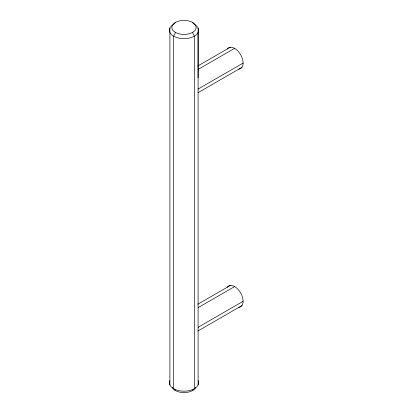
<?xml version="1.0" encoding="UTF-8"?>
<svg xmlns="http://www.w3.org/2000/svg" width="413" height="413" viewBox="0 0 413 413"><rect width="100%" height="100%" fill="white"/><g stroke="black" fill="none" stroke-linecap="round" stroke-linejoin="round"><path stroke-width="0.62" d="M198.095 77.747L198.095 28.069M175.406 32.379A12.142 7.011 0 0 0 195.726 29.235A12.142 7.011 0 0 0 180.853 20.65A12.142 7.011 0 0 0 175.406 32.379L173.672 36.21L173.672 388.71L175.406 390.533M175.406 22.467L173.672 24.29A14.6 8.43 0 0 0 173.672 36.21A14.6 8.43 0 0 0 194.316 36.21A14.6 8.43 0 0 0 194.316 24.29L192.582 22.467M192.582 390.533L194.316 388.71L194.316 36.21L192.582 32.379M197.765 66.023L230.346 47.211M198.183 69.374L234.599 48.347M198.095 89.063L243.102 63.081M197.982 92.724L241.966 67.329M197.765 304.252L230.346 285.44M198.183 307.608L234.599 286.581M198.095 327.297L243.102 301.309M197.982 330.958L241.966 305.563M198.095 32.431L198.095 384.931M169.898 28.069L169.898 384.931M227.233 49.008A12.029 6.944 60 0 1 240.614 54.697A12.029 6.944 60 0 1 238.853 69.126M227.233 287.236A12.029 6.944 60 0 1 240.614 292.925A12.029 6.944 60 0 1 238.853 307.36M198.095 380.569A14.6 8.43 0 0 1 183.997 391.178A14.6 8.43 0 0 1 169.898 380.569M195.726 387.394A12.142 7.011 0 0 1 183.997 392.587A12.142 7.011 0 0 1 172.267 387.394"/></g></svg>
